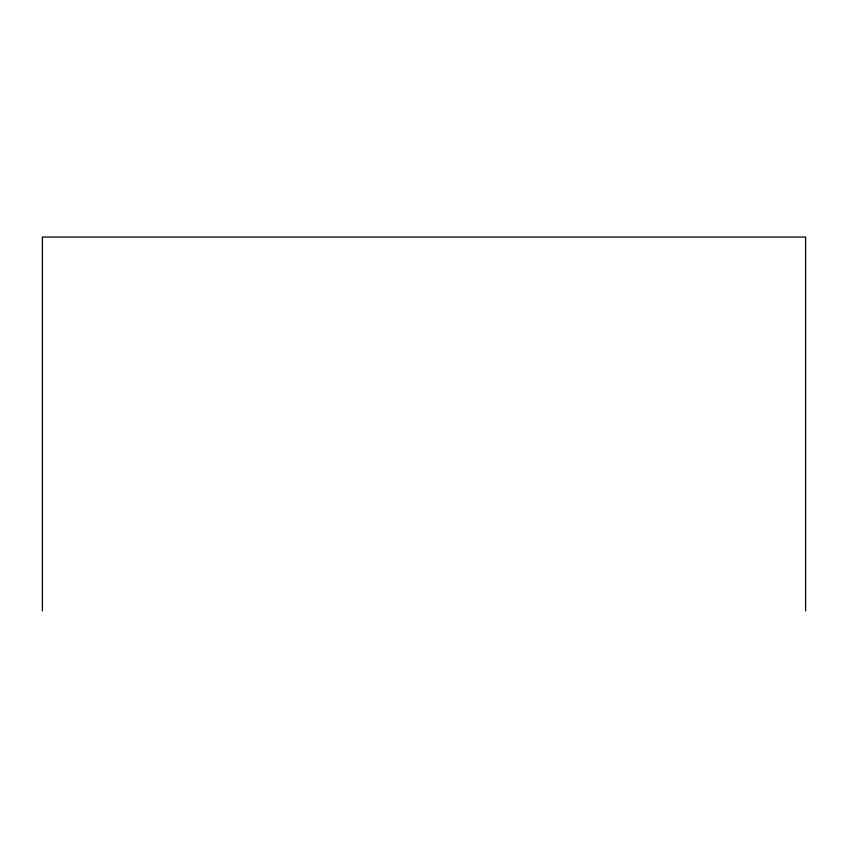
<?xml version="1.0" encoding="UTF-8"?>
<svg xmlns="http://www.w3.org/2000/svg" width="848" height="848" viewBox="0 0 848 848"><rect width="100%" height="100%" fill="white"/><g stroke="black" fill="none" stroke-linecap="round" stroke-linejoin="round"><path stroke-width="1.27" d="M805.6 610.952L805.6 237.048L42.4 237.048L42.4 610.952"/></g></svg>
